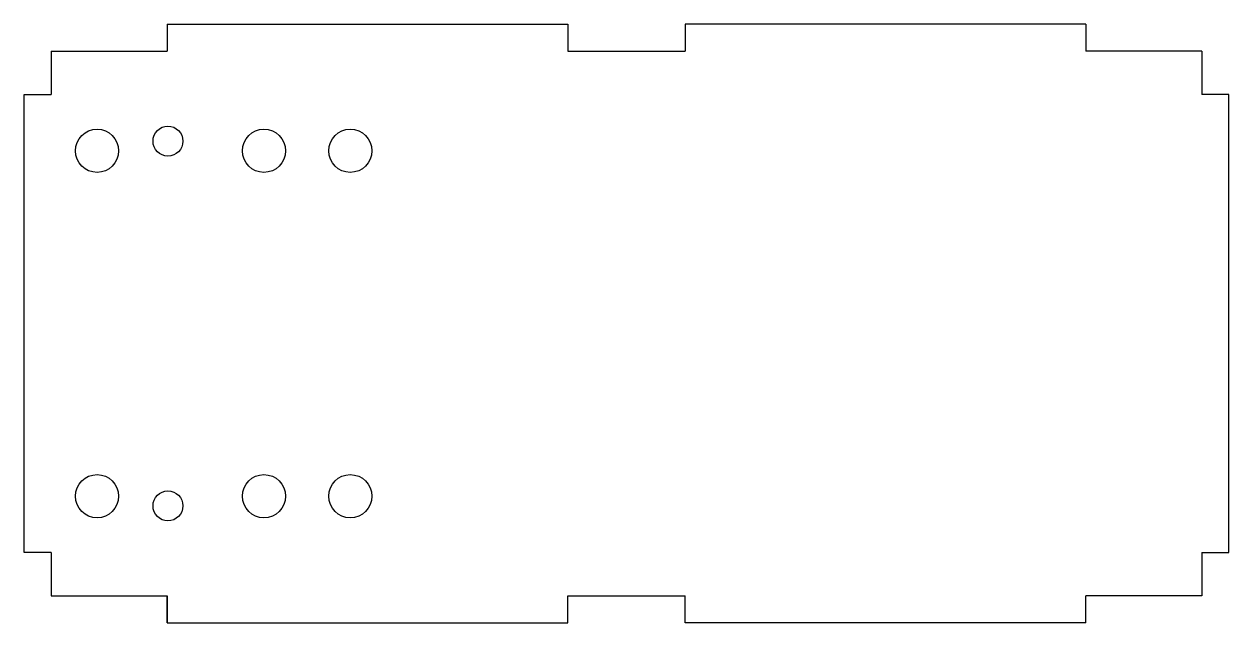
# Model space of a CAD drawing. Header units: millimetres. Extents: x -3 to 130, y 155 to 221.
import ezdxf

# ---------------------------------------------------------------- set-up
doc = ezdxf.new("R2010")
doc.units = ezdxf.units.MM
doc.linetypes.add('CENTERX2', pattern=[20.32, 12.7, -2.54, 2.54, -2.54])

msp = doc.modelspace()

# ---------------------------------------------------------------- linework, layer by layer
at = {"color": 7, "linetype": 'Continuous'}
for p, q in [((12.827, 220.98), (12.827, 218.0082)), ((12.827, 220.98), (57.023, 220.98)), ((57.023, 220.98), (57.023, 218.0082)), ((114.173, 220.98), (69.977, 220.98)), ((69.977, 220.98), (69.977, 218.0082)), ((114.173, 220.98), (114.173, 218.0082)), ((0, 218.0082), (12.827, 218.0082)), ((0, 218.0082), (0, 213.233)), ((57.023, 218.0082), (69.977, 218.0082)), ((127, 218.0082), (114.173, 218.0082)), ((127, 218.0082), (127, 213.233)), ((-2.9718, 213.233), (0, 213.233)), ((-2.9718, 162.687), (-2.9718, 213.233)), ((129.9718, 213.233), (127, 213.233)), ((129.9718, 162.687), (129.9718, 213.233)), ((0, 162.687), (-2.9718, 162.687)), ((0, 162.687), (0, 157.9118)), ((127, 162.687), (127, 157.9118)), ((127, 162.687), (129.9718, 162.687)), ((0, 157.9118), (12.827, 157.9118)), ((57.023, 157.9118), (69.977, 157.9118)), ((69.977, 154.94), (69.977, 157.9118)), ((127, 157.9118), (114.173, 157.9118)), ((114.173, 154.94), (114.173, 157.9118)), ((114.173, 154.94), (69.977, 154.94))]:
    msp.add_line(p, q, dxfattribs=at)
at = {"color": 7, "linetype": 'Continuous', "lineweight": 25}
for p, q in [((12.827, 220.98), (12.827, 218.0082)), ((12.827, 220.98), (57.023, 220.98)), ((57.023, 220.98), (57.023, 218.0082)), ((69.977, 220.98), (69.977, 218.0082)), ((114.173, 220.98), (69.977, 220.98)), ((114.173, 220.98), (114.173, 218.0082)), ((0, 218.0082), (12.827, 218.0082)), ((0, 218.0082), (0, 213.233)), ((57.023, 218.0082), (69.977, 218.0082)), ((127, 218.0082), (114.173, 218.0082)), ((127, 218.0082), (127, 213.233)), ((-2.9718, 162.687), (-2.9718, 213.233)), ((-2.9718, 213.233), (0, 213.233)), ((129.9718, 213.233), (127, 213.233)), ((129.9718, 162.687), (129.9718, 213.233)), ((0, 162.687), (-2.9718, 162.687)), ((0, 162.687), (0, 157.9118)), ((127, 162.687), (129.9718, 162.687)), ((127, 162.687), (127, 157.9118)), ((0, 157.9118), (12.827, 157.9118)), ((12.827, 157.9118), (12.827, 154.94)), ((57.023, 157.9118), (69.977, 157.9118)), ((57.023, 154.94), (57.023, 157.9118)), ((69.977, 154.94), (69.977, 157.9118)), ((127, 157.9118), (114.173, 157.9118)), ((114.173, 154.94), (114.173, 157.9118)), ((12.827, 154.94), (57.023, 154.94)), ((114.173, 154.94), (69.977, 154.94))]:
    msp.add_line(p, q, dxfattribs=at)
at = {"color": 7, "linetype": 'CENTERX2'}
for p, q in [((12.827, 154.94), (12.827, 157.9118)), ((57.023, 154.94), (57.023, 157.9118)), ((12.827, 154.94), (57.023, 154.94))]:
    msp.add_line(p, q, dxfattribs=at)
at = {"color": 7, "linetype": 'Continuous', "lineweight": 25}
for centre, radius in [((5.08, 207.01), 2.3812), ((12.9032, 208.0768), 1.651), ((23.495, 207.01), 2.3812), ((33.02, 207.01), 2.3812), ((5.08, 168.91), 2.3812), ((23.495, 168.91), 2.3812), ((33.02, 168.91), 2.3812), ((12.9032, 167.8432), 1.651)]:
    msp.add_circle(centre, radius, dxfattribs=at)

doc.saveas('drawing.dxf')
